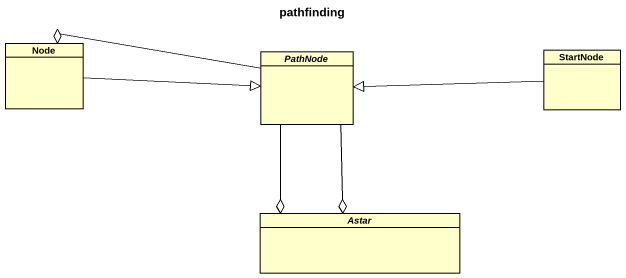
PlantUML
@startuml
title pathfinding
hide circle
hide empty members
class "Node" as Node_
abstract class PathNode
class StartNode
abstract class Astar
Node_ -right-|> PathNode
PathNode -left-o Node_
PathNode --o Astar
PathNode --o Astar
StartNode -left-|> PathNode
@enduml
